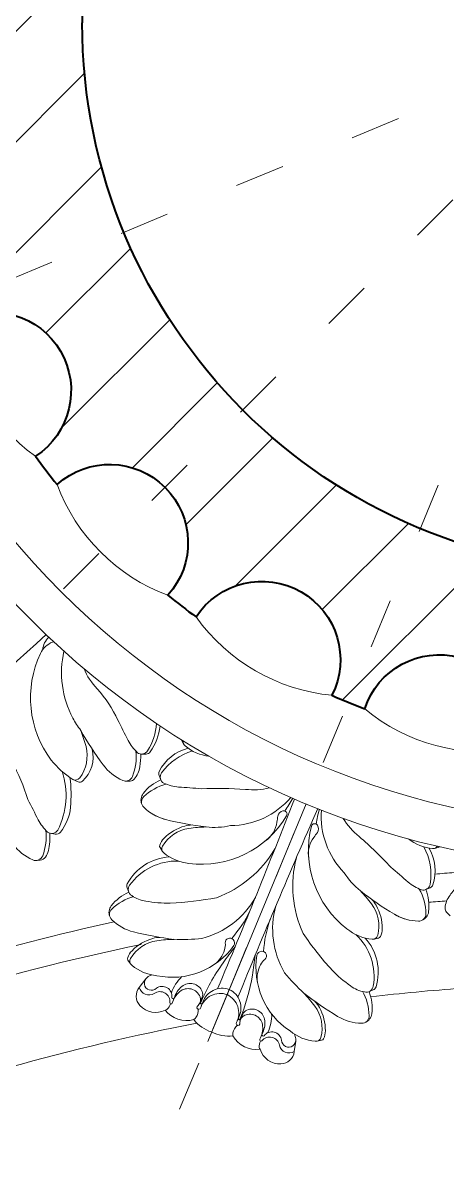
# Model space of a CAD drawing. Header units: millimetres. Extents: x 542654 to 551203, y 315718 to 321804.
# Drawn here: x 545138.1 to 545239.9, y 317723.9 to 317997.4 of the extents above; entities that cross this region are included whole.
import ezdxf

# ---------------------------------------------------------------- set-up
doc = ezdxf.new("R2010")
doc.units = ezdxf.units.MM
doc.linetypes.add('ACAD_ISO03W100', pattern=[30, 12, -18])
doc.layers.add('cad-block.com', color=250, linetype='Continuous')

msp = doc.modelspace()

# ---------------------------------------------------------------- hatches: boundary and pattern name
at = {"layer": 'cad-block.com', "lineweight": 15, "true_color": 0x000000}
h = msp.add_hatch(dxfattribs=at)
h.set_pattern_fill('ANSI31', color=18, scale=150, style=0)
h.set_pattern_definition([(45, (-2790188.436, -479010.678), (-13.25825215, 13.25825215), [])])
h.paths.add_polyline_path([(545444.91, 317925.98, 0.006039), (545446.59, 317929.9), (545404.9, 317947.17, -0.098491), (545376.45, 317904.59), (545395.05, 317885.99, -0.398666), (545420.93, 317886.68, 0.012079), (545426.12, 317893.44, -0.948004)])
h.paths.add_polyline_path([(545395.05, 317885.99), (545376.45, 317904.59, -0.098491), (545333.87, 317876.14), (545351.14, 317834.45, 0.006039), (545355.06, 317836.13, -0.948004), (545387.6, 317854.92, 0.012079), (545394.36, 317860.11, -0.398666)])
h.paths.add_polyline_path([(545333.87, 317876.14, -0.198912), (545233.42, 317876.14), (545216.16, 317834.45, 0.006039), (545220.11, 317832.87, -0.948004), (545256.41, 317823.14, 0.012079), (545264.86, 317822.03, -0.948004), (545302.44, 317822.03, 0.012079), (545310.88, 317823.14, -0.948004), (545347.18, 317832.87, 0.006039), (545351.14, 317834.45)])
h.paths.add_polyline_path([(545233.42, 317876.14, -0.098491), (545190.84, 317904.59), (545172.24, 317885.99, -0.398666), (545172.93, 317860.11, 0.012079), (545179.69, 317854.92, -0.948004), (545212.24, 317836.13, 0.006039), (545216.16, 317834.45)])
h.paths.add_polyline_path([(545162.39, 317947.17), (545120.71, 317929.9, 0.006039), (545122.38, 317925.98, -0.948004), (545141.17, 317893.44, 0.012079), (545146.36, 317886.68, -0.398666), (545172.24, 317885.99), (545190.84, 317904.59, -0.098491)])
h.paths.add_polyline_path([(545152.4, 317997.39), (545126.1, 317997.39, -0.398666), (545108.29, 317978.6, 0.012079), (545109.4, 317970.15, -0.948004), (545119.12, 317933.86, 0.006039), (545120.71, 317929.9), (545162.39, 317947.17, -0.098491)])
h.paths.add_polyline_path([(545162.39, 318047.62), (545120.71, 318064.88, 0.006039), (545119.12, 318060.93, -0.948004), (545109.4, 318024.63, 0.012079), (545108.29, 318016.18, -0.398666), (545126.1, 317997.39), (545152.4, 317997.39, -0.098491)])
h.paths.add_polyline_path([(545190.84, 318090.2), (545172.24, 318108.8, -0.398666), (545146.36, 318108.1, 0.012079), (545141.17, 318101.35, -0.948004), (545122.38, 318068.8, 0.006039), (545120.71, 318064.88), (545162.39, 318047.62, -0.098491)])
h.paths.add_polyline_path([(545233.42, 318118.64), (545216.16, 318160.33, 0.006039), (545212.24, 318158.65, -0.948004), (545179.69, 318139.86, 0.012079), (545172.93, 318134.68, -0.398666), (545172.24, 318108.8), (545190.84, 318090.2, -0.098491)])
h.paths.add_polyline_path([(545283.65, 318154.94, -0.398666), (545264.86, 318172.75, 0.012079), (545256.41, 318171.64, -0.948004), (545220.11, 318161.92, 0.006039), (545216.16, 318160.33), (545233.42, 318118.64, -0.098491), (545283.65, 318128.64)])
h.paths.add_polyline_path([(545351.14, 318160.33, 0.006039), (545347.18, 318161.92, -0.948004), (545310.88, 318171.64, 0.012079), (545302.44, 318172.75, -0.398666), (545283.65, 318154.94), (545283.65, 318128.64, -0.098491), (545333.87, 318118.64)])
h.paths.add_polyline_path([(545394.36, 318134.68, 0.012079), (545387.6, 318139.86, -0.948004), (545355.06, 318158.65, 0.006039), (545351.14, 318160.33), (545333.87, 318118.64, -0.098491), (545376.45, 318090.2), (545395.05, 318108.8, -0.398666)])
h.paths.add_polyline_path([(545426.12, 318101.35, 0.012079), (545420.93, 318108.1, -0.398666), (545395.05, 318108.8), (545376.45, 318090.2, -0.098491), (545404.9, 318047.62), (545446.59, 318064.88, 0.006039), (545444.91, 318068.8, -0.948004)])
h.paths.add_polyline_path([(545448.17, 318060.93, 0.006039), (545446.59, 318064.88), (545404.9, 318047.62, -0.098491), (545414.89, 317997.39), (545441.2, 317997.39, -0.398666), (545459.01, 318016.18, 0.012079), (545457.9, 318024.63, -0.948004)])
h.paths.add_polyline_path([(545457.9, 317970.15, 0.012079), (545459.01, 317978.6, -0.398666), (545441.2, 317997.39), (545414.89, 317997.39, -0.098491), (545404.9, 317947.17), (545446.59, 317929.9, 0.006039), (545448.17, 317933.86, -0.948004)])

# ---------------------------------------------------------------- linework, layer by layer
at = {"layer": 'cad-block.com', "color": 18, "lineweight": 40, "true_color": 0x000000}
for points in [[(545414.89, 317997.39, 1), (545152.4, 317997.39)], [(545126.1, 317997.39, -0.398666), (545108.29, 317978.6, 0.012079), (545109.4, 317970.15, -0.948004), (545119.12, 317933.86, 0.012079), (545122.38, 317925.98, -0.948004), (545141.17, 317893.44, 0.012079), (545146.36, 317886.68, -0.948004), (545172.93, 317860.11, 0.012079), (545179.69, 317854.92, -0.948004), (545212.24, 317836.13, 0.012079), (545220.11, 317832.87, -0.948004), (545256.41, 317823.14, 0.012079)], [(545414.89, 317997.39, -1), (545152.4, 317997.39)]]:
    msp.add_lwpolyline(points, format="xyb", dxfattribs=at)
at = {"layer": 'cad-block.com', "color": 18, "linetype": 'ACAD_ISO03W100', "lineweight": 15, "ltscale": 20, "true_color": 0x000000}
msp.add_lwpolyline([(544792.27, 317997.39), (545755.67, 317997.39)], dxfattribs=at)
at = {"layer": 'cad-block.com', "color": 18, "linetype": 'ACAD_ISO03W100', "lineweight": 15, "true_color": 0x000000}
for points in [[(545283.65, 317997.39), (544881.61, 317830.86)], [(545283.65, 317997.39), (544948.37, 317662.11)], [(545283.65, 317997.39), (545117.12, 317595.35)]]:
    msp.add_lwpolyline(points, dxfattribs=at)
at = {"layer": 'cad-block.com', "color": 18, "lineweight": 15, "true_color": 0x000000}
for points in [[(545141.17, 317893.44, -0.217083), (545122.38, 317925.98, -2.785548)], [(545172.93, 317860.11, -0.217083), (545146.36, 317886.68, -2.785548)], [(545179.69, 317854.92, 0.217083), (545212.24, 317836.13, 2.785548)], [(545143.72, 317850.68, 0.013831), (545071.83, 317781.83)], [(545142.38, 317846.16, -0.187676), (545145.28, 317848.9, -0.000437), (545145.5, 317849, -0.000437)], [(545144.37, 317850.06, 0.186623), (545142.92, 317847.07)], [(545142.38, 317846.16, 0.277944), (545144.97, 317820.58, 0.083054), (545150.17, 317815.96, 0.369673), (545151.79, 317816.32, 0.227087), (545153.3, 317823.82, 0.031874), (545152.04, 317827.72, -14.502454)], [(545147.99, 317846.73, 0.178469), (545150.14, 317830.65, 0.03595), (545152.04, 317827.72), (545152.04, 317827.72)], [(545135.86, 317843.51, 0.238276), (545135.56, 317820.25, -0.042198), (545139.36, 317811.15, 1.877874)], [(545152.76, 317842.56, 0.091012), (545156, 317837.68, -0.075503), (545160.92, 317830.19)], [(545256.41, 317823.14, -0.217083), (545220.11, 317832.87, -2.785548)], [(545160.92, 317830.19), (545160.92, 317830.19, -0.005323), (545163.39, 317825.31, 0.071153), (545165.61, 317822.37, 0.43648), (545168.08, 317822.84, 0.125479), (545170.16, 317829.39, 0.125479)], [(545152.04, 317827.72, 0.031779), (545157.4, 317819.46, 0.130738), (545162.1, 317815.72, 0.427656), (545164.47, 317816.7, 0.120528), (545165.23, 317822.76, 0.120528)], [(545166.46, 317822.04), (545167.69, 317822.04, 0.248324), (545168.72, 317822.59, 0.117093), (545171.08, 317828.77, 0.117093)], [(545176.74, 317824.35), (545176.32, 317825.09, -0.114353), (545176.21, 317825.46, -0.114353)], [(545182.79, 317821.52, -0.141997), (545177.04, 317823.98, -0.276465), (545176.6, 317825.21, -0.276465)], [(545150.17, 317815.96), (545151.44, 317815.4, 0.294707), (545152.43, 317815.56, 0.279852), (545154.76, 317823.23, -3.652467)], [(545162.68, 317815.57), (545163.91, 317815.57, 0.222193), (545164.86, 317816.02, 0.141471), (545166.18, 317819.01, 0.020446), (545166.46, 317822.04, 0.915996)], [(545171.24, 317815.87), (545170.82, 317816.88, -0.215345), (545170.85, 317817.86, -0.223692), (545177.79, 317823.42, 41148.719541)], [(545171.24, 317815.87), (545170.82, 317816.88, -0.215345), (545170.85, 317817.86, -0.223692), (545177.79, 317823.42, 41148.719541)], [(545180.96, 317813.71, -0.020018), (545180.96, 317813.71, 0.005323), (545175.5, 317814.13, -0.071153), (545171.94, 317815.05, -0.43648), (545171.43, 317817.51, -0.168128), (545178.84, 317822.78, -0.168128)], [(545180.96, 317813.71, -0.020018), (545180.96, 317813.71, 0.005323), (545175.5, 317814.13, -0.071153), (545171.94, 317815.05, -0.43648), (545171.43, 317817.51, -0.168128), (545178.84, 317822.78, -0.168128)], [(545139.36, 317811.15, 0.020018), (545139.36, 317811.15, -0.005323), (545141.83, 317806.27, 0.071153), (545144.05, 317803.33, 0.43648), (545146.52, 317803.8, 0.202958), (545147.56, 317817.9, 0.202958)], [(545144.59, 317803.06), (545145.87, 317802.85, 0.270706), (545147.17, 317803.34, 0.148242), (545149.58, 317809.27, 0.053539), (545149.46, 317816.42, 0.34386)], [(545166.67, 317810.01, -0.266317), (545167.02, 317812.59, -0.128186), (545171.24, 317815.87, -3.392852)], [(545166.67, 317810.01, -0.266317), (545167.02, 317812.59, -0.128186), (545171.24, 317815.87, -3.392852)], [(545182.08, 317804.56, -0.031779), (545172.39, 317806.35, -0.130738), (545167.13, 317809.27, -0.427656), (545167.14, 317811.83, -0.120528), (545172.44, 317814.85, -0.120528)], [(545166.62, 317810.24, -0.250761), (545167.14, 317811.83, -0.120528), (545172.44, 317814.85)], [(545197.32, 317813.95, -0.094283), (545191.52, 317813.58, 0.025097), (545180.96, 317813.71)], [(545202.41, 317811.64, -0.216881), (545187.93, 317804.9, -0.086697), (545182.08, 317804.56), (545182.08, 317804.56)], [(545203.28, 317811.26, -0.006822), (545184.84, 317765.75)], [(545200.96, 317808.39, 0.025562), (545202.89, 317811.43, 0.025562)], [(545130.48, 317808.68, 0.031779), (545135.84, 317800.41, 0.130738), (545140.54, 317796.67, 0.427656), (545142.91, 317797.66, 0.120528), (545143.67, 317803.72, 0.120528)], [(545182.08, 317804.56, -0.031779), (545172.39, 317806.35, -0.073107), (545169.25, 317807.65, -0.073107)], [(545201.4, 317807.22, -0.299057), (545177.96, 317795.84, -0.148504), (545171.92, 317798.34, -0.369673), (545171.63, 317799.96, -0.227087), (545177.99, 317804.23, -0.031874), (545182.08, 317804.56)], [(545201.4, 317807.22, -0.299057), (545177.96, 317795.84, -0.148504), (545171.92, 317798.34, -0.369673), (545171.63, 317799.96, -0.227087), (545177.99, 317804.23, -0.031874), (545182.08, 317804.56)], [(545208.86, 317808.95, 0.006822), (545189.72, 317763.73)], [(545196.33, 317801.24, 0.205471), (545199.07, 317805.71, -0.013815), (545199.32, 317807.17, -0.287999), (545200.49, 317808.41, -0.658883), (545201.4, 317807.22, -2.065471)], [(545208.47, 317805.28, -0.025562), (545209.25, 317808.79, -0.025562)], [(545209.74, 317808.6, 0.216881), (545215.22, 317793.6, 0.086697), (545219.11, 317789.22), (545219.11, 317789.22)], [(545171.63, 317798.68), (545171.04, 317799.6, -0.231904), (545170.97, 317800.18, -0.111123), (545172, 317801.84, -0.128926), (545176.98, 317804.78, -0.064699), (545178.72, 317805.04, 0.833227)], [(545171.63, 317798.68), (545171.04, 317799.6, -0.231904), (545170.97, 317800.18, -0.111123), (545172, 317801.84, -0.128926), (545176.98, 317804.78, -0.064699), (545178.72, 317805.04, 0.833227)], [(545206.69, 317796.95, -0.205471), (545207.92, 317802.05, 0.013815), (545208.77, 317803.26, 0.287999), (545208.81, 317804.96, 0.658883), (545207.33, 317804.76, 2.065471)], [(545207.33, 317804.76, 0.299057), (545215.86, 317780.14, 0.148504), (545221.9, 317777.64, 0.369673), (545223.25, 317778.58, 0.227087), (545221.77, 317786.09, 0.031874), (545219.11, 317789.22)], [(545207.33, 317804.76, 0.299057), (545215.86, 317780.14, 0.148504), (545221.9, 317777.64, 0.369673), (545223.25, 317778.58, 0.227087), (545221.77, 317786.09, 0.031874), (545219.11, 317789.22)], [(545214.98, 317806.63, 0.094283), (545218.81, 317802.27, -0.025097), (545226.38, 317794.9)], [(545141.26, 317796.53), (545142.34, 317796.63, 0.213482), (545143.56, 317797.33, 0.097951), (545144.29, 317798.88, 0.084116), (545144.59, 317803.06, -2.781001)], [(545230.6, 317801.71, 0.141997), (545236.41, 317799.39, 0.276465), (545237.59, 317799.95, 0.276465)], [(545198.58, 317799.31, -0.17254), (545184.62, 317787.6, -0.032558), (545173.48, 317786.29, -1.877874)], [(545226.38, 317794.9, 0.020018), (545226.38, 317794.9, -0.005323), (545230.53, 317791.34, 0.071153), (545233.7, 317789.47, 0.43648), (545235.8, 317790.85, 0.168128), (545234.28, 317799.81, 0.168128)], [(545226.38, 317794.9, 0.020018), (545226.38, 317794.9, -0.005323), (545230.53, 317791.34, 0.071153), (545233.7, 317789.47, 0.43648), (545235.8, 317790.85, 0.168128), (545234.28, 317799.81, 0.168128)], [(545234.77, 317789.55), (545235.79, 317789.97, 0.215345), (545236.46, 317790.69, 0.223692), (545235.48, 317799.52, -41148.719541)], [(545234.77, 317789.55), (545235.79, 317789.97, 0.215345), (545236.46, 317790.69, 0.223692), (545235.48, 317799.52, -41148.719541)], [(545236.89, 317799.43), (545237.7, 317799.66, 0.114353), (545238.04, 317799.85, 0.114353)], [(545163.57, 317788.92), (545163.15, 317789.93, -0.215345), (545163.18, 317790.91, -0.264602), (545173.31, 317797.36, 41148.719541)], [(545173.48, 317786.29, 0.067216), (545173.48, 317786.29, -0.045938), (545167.66, 317786.78, -0.12291), (545164.26, 317788.1, -0.43648), (545163.76, 317790.57, -0.249318), (545175.44, 317796.38, -0.168128)], [(545203.74, 317797.17, 0.17254), (545205.33, 317779.02, 0.032558), (545212.28, 317770.22, 1.877874)], [(545159, 317783.06, -0.266317), (545159.35, 317785.65, -0.128186), (545163.57, 317788.92, -3.392852)], [(545219.11, 317789.22, 0.031779), (545227.23, 317783.63, 0.130738), (545233.01, 317781.98, 0.427656), (545234.81, 317783.8, 0.120528), (545233.21, 317789.68, 0.120528)], [(545219.11, 317789.22, 0.031779), (545227.23, 317783.63, 0.073107), (545230.37, 317782.33, 0.073107)], [(545234.07, 317782.3, 0.250761), (545234.81, 317783.8, 0.120528), (545233.21, 317789.68)], [(545233.87, 317782.18, 0.266317), (545235.44, 317784.25, 0.128186), (545234.77, 317789.55, 3.392852)], [(545233.87, 317782.18, 0.266317), (545235.44, 317784.25, 0.128186), (545234.77, 317789.55, 3.392852)], [(545240.62, 317783.29), (545239.75, 317784.16, -0.222193), (545239.39, 317785.15, -0.141471), (545240.57, 317788.19, -0.020446), (545242.52, 317790.54, -0.915996)], [(545174.41, 317777.61, -0.031779), (545164.71, 317779.4, -0.130738), (545159.46, 317782.32, -0.427656), (545159.47, 317784.88, -0.120528), (545164.77, 317787.91, -0.120528)], [(545193.9, 317787.67, -0.205468), (545181.08, 317777.83, -0.033562), (545174.34, 317777.62, 0.115313), (545174.34, 317777.62, -1.802822)], [(545198.81, 317785.63, 0.205468), (545200.92, 317769.62, 0.033562), (545205.54, 317764.69, -0.115313), (545205.54, 317764.69, 1.802822)], [(545222.35, 317777.67), (545223.42, 317777.9, 0.231904), (545223.88, 317778.27, 0.111123), (545224.31, 317780.17, 0.128926), (545222.87, 317785.77, 0.064699), (545221.82, 317787.18, -0.833227)], [(545222.35, 317777.67), (545223.42, 317777.9, 0.231904), (545223.88, 317778.27, 0.111123), (545224.31, 317780.17, 0.128926), (545222.87, 317785.77, 0.064699), (545221.82, 317787.18, -0.833227)], [(545188.23, 317777.83, 0.069343), (545192.6, 317784.48, 1.99707)], [(545195.86, 317774.67, -0.069343), (545197.47, 317782.46, -1.99707)], [(545163.95, 317771.74), (545163.36, 317772.65, -0.231904), (545163.29, 317773.24, -0.111123), (545164.33, 317774.89, -0.128926), (545169.3, 317777.83, -0.064699), (545171.05, 317778.09, 0.833227)], [(545188.75, 317776.11, -0.2965), (545170.28, 317768.89, -0.148504), (545164.25, 317771.39, -0.369673), (545163.96, 317773.02, -0.227087), (545170.31, 317777.28, -0.031874), (545174.41, 317777.61)], [(545184.04, 317771.56, 0.161765), (545186.52, 317775.09, 0.093267), (545186.69, 317776.75, -0.728492), (545188.62, 317777.54, -0.314769), (545188.75, 317776.11, -32.564591)], [(545212.28, 317770.22, -0.067216), (545212.28, 317770.22, 0.045938), (545216.74, 317766.45, 0.12291), (545220.07, 317764.99, 0.43648), (545222.17, 317766.37, 0.249318), (545218.03, 317778.74, 0.168128)], [(545221.15, 317765.07), (545222.16, 317765.49, 0.215345), (545222.83, 317766.2, 0.264602), (545220.22, 317777.93, -41148.719541)], [(545180.68, 317762.15, -0.055477), (545186.15, 317771.98, -0.013752), (545189.03, 317775.79, 1.957294)], [(545194.39, 317767.27, -0.161765), (545195.14, 317771.52, -0.093267), (545196.18, 317772.82, 0.728492), (545195.39, 317774.74, 0.314769), (545194.28, 317773.82, 32.564591)], [(545190.11, 317758.25, 0.055477), (545193.2, 317769.06, 0.013752), (545193.86, 317773.79, -1.957294)], [(545194.28, 317773.82, 0.2965), (545202.23, 317755.65, 0.148504), (545208.27, 317753.16, 0.369673), (545209.62, 317754.1, 0.227087), (545208.15, 317761.61, 0.031874), (545205.49, 317764.74)], [(545167.98, 317768.49, -0.08628), (545169.05, 317769.08, -0.096741)], [(545167.98, 317768.49, 1.076436), (545170.16, 317765.88, -0.650784), (545173.9, 317763.66, -0.030699)], [(545173.77, 317764.76, -0.126961), (545176.31, 317768.67, -0.586337)], [(545181.15, 317763.72, 0.185281), (545181.14, 317765.1, 0.514069), (545176.28, 317766.31, 0.145405), (545174.5, 317763.58, -0.845239), (545173.9, 317763.66)], [(545172.26, 317760.67, -0.336885), (545166.24, 317761.73, -0.369624), (545166.07, 317766.08, 0.09503)], [(545166.07, 317766.08, 0.506611), (545169.65, 317764.64, -0.650784), (545173.38, 317762.41, -0.030699)], [(545180.79, 317761.25, -1.646885), (545180.15, 317761.74, 0.30867), (545180.63, 317763.85, 0.514069), (545175.77, 317765.07, 0.145405), (545173.99, 317762.34, -0.845239), (545173.38, 317762.41, -0.471594)], [(545187.12, 317764.35, 0.424273), (545180.79, 317761.25, 2.119662)], [(545187.63, 317765.59, 0.424273), (545181.31, 317762.5, 2.119662)], [(545187.12, 317764.35, -0.424273), (545189.4, 317757.69, -2.119662)], [(545187.63, 317765.59, -0.424273), (545189.92, 317758.93, -2.119662)], [(545205.49, 317764.74, 0.031779), (545213.61, 317759.15, 0.130738), (545219.38, 317757.5, 0.427656), (545221.19, 317759.31, 0.120528), (545219.58, 317765.2, 0.120528)], [(545220.24, 317757.7, 0.266317), (545221.81, 317759.77, 0.128186), (545221.15, 317765.07, 3.392852)], [(545173.57, 317762.14, -0.116425), (545172.71, 317760.83, -0.214751), (545172.26, 317760.67, -1.361399)], [(545179.12, 317758.36), (545179.12, 317758.36, -0.304164), (545172.26, 317760.67, -1.721289)], [(545180.19, 317760.9, -0.186151), (545179.63, 317758.85, -0.094737), (545179.12, 317758.36, -15.762935)], [(545181.31, 317762.5, -0.607063), (545180.54, 317762.25, -0.607063)], [(545190.89, 317759.69, -0.185281), (545191.87, 317760.65, -0.514069), (545196.17, 317758.08, -0.145405), (545195.49, 317754.89, 0.845239), (545195.98, 317754.51)], [(545208.72, 317753.19), (545209.79, 317753.42, 0.231904), (545210.25, 317753.79, 0.111123), (545210.69, 317755.69, 0.128926), (545209.25, 317761.28, 0.064699), (545208.2, 317762.7, -0.833227)], [(545179.12, 317758.36, 0.150854), (545183.41, 317755.41, -3.307885)], [(545189.4, 317757.69, 1.646885), (545190.2, 317757.58, -0.30867), (545191.36, 317759.41, -0.514069), (545195.65, 317756.84, -0.145405), (545194.98, 317753.64, 0.845239), (545195.46, 317753.27, 0.471594)], [(545189.92, 317758.93, 0.607063), (545190.29, 317758.21, 0.607063)], [(545196.85, 317755.2, 0.126961), (545197.81, 317759.76, 0.586337)], [(545188.53, 317754.46, -0.150854), (545183.41, 317755.41, 3.307885)], [(545189.58, 317757.01, 0.186151), (545188.53, 317755.17, 0.094737), (545188.53, 317754.46, 15.762935)], [(545203.58, 317753.74, -1.076436), (545200.19, 317753.45, 0.650784), (545195.98, 317754.51, 0.030699)], [(545188.53, 317754.46), (545188.53, 317754.46, 0.304164), (545195.02, 317751.25, 1.721289)], [(545195.13, 317753.21, 0.116425), (545194.82, 317751.67, 0.214751), (545195.02, 317751.25, 1.361399)], [(545203.23, 317750.69, -0.506611), (545199.68, 317752.21, 0.650784), (545195.46, 317753.27, 0.030699)], [(545203.58, 317753.74, 0.08628), (545203.24, 317754.92, 0.096741)], [(545195.02, 317751.25, 0.336885), (545200.03, 317747.73, 0.369624), (545203.23, 317750.69, -0.09503)]]:
    msp.add_lwpolyline(points, format="xyb", dxfattribs=at)
for points in [[(545172.2, 317814.78), (545172.26, 317814.92)], [(545172.2, 317814.78), (545172.26, 317814.92)], [(545182.48, 317753.14), (545206.06, 317810.08)], [(545182.48, 317753.14), (545206.06, 317810.08)], [(545182.48, 317753.14), (545206.06, 317810.08)], [(545233.33, 317789.46), (545233.39, 317789.6)], [(545233.33, 317789.46), (545233.39, 317789.6)], [(545166.07, 317766.08), (545167.61, 317768.13)], [(545181.15, 317763.72), (545180.62, 317762.42), (545180.62, 317762.42)], [(545183.7, 317756.09), (545187.62, 317765.56)], [(545181.32, 317762.53), (545180.93, 317761.62)], [(545189.93, 317758.97), (545189.57, 317758.04)], [(545190.89, 317759.69), (545190.35, 317758.39), (545190.35, 317758.39)], [(545203.23, 317750.69), (545203.59, 317753.23)]]:
    msp.add_lwpolyline(points, dxfattribs=at)
at = {"layer": 'cad-block.com', "color": 18, "linetype": 'ACAD_ISO03W100', "lineweight": 15, "true_color": 0x000000}
msp.add_arc((545283.65, 317997.39), 410.29, 180, 0, dxfattribs=at)
at = {"layer": 'cad-block.com', "color": 18, "lineweight": 15, "true_color": 0x000000}
for centre, radius, start, end in [((545283.65, 317997.39), 202.74, 180, 0), ((545283.65, 317997.39), 192.86, 180, 0), ((545283.65, 317216.05), 579.1, 94.16728, 94.62118), ((545283.65, 317216.05), 572.47, 94.3943, 94.825), ((545283.65, 317216.05), 579.1, 102.32537, 110.46722), ((545283.65, 317216.05), 572.47, 101.808, 112.1699), ((545283.65, 317216.05), 551.31, 94.1864, 96.4672), ((545283.65, 317216.05), 551.31, 100.8472, 120)]:
    msp.add_arc(centre, radius, start, end, dxfattribs=at)

doc.saveas('drawing.dxf')
